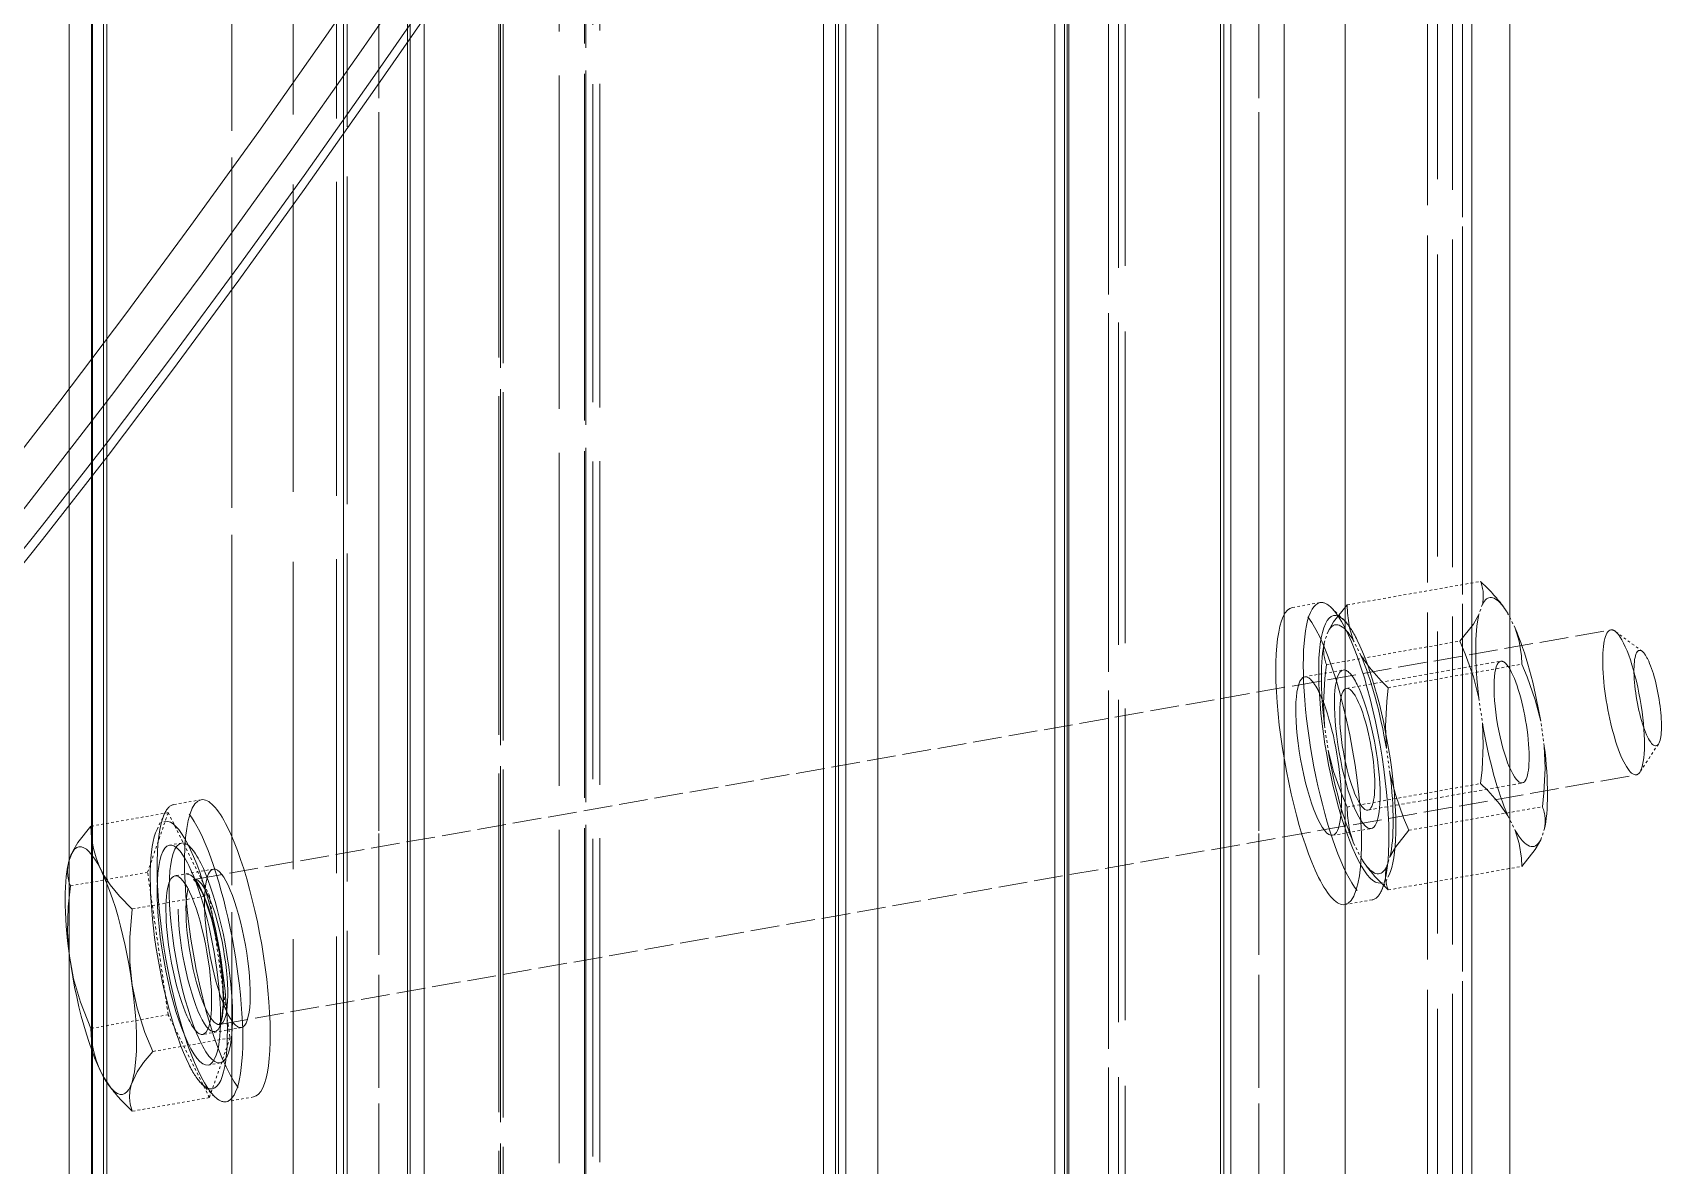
# Model space of a CAD drawing. Header units: millimetres. Extents: x 3475 to 35588, y 2916 to 25624.
# Drawn here: x 15105.5 to 15170.3, y 12252.5 to 12297.6 of the extents above; entities that cross this region are included whole.
import ezdxf

# ---------------------------------------------------------------- set-up
doc = ezdxf.new("R2010")
doc.units = ezdxf.units.MM
doc.linetypes.add('DASHED', pattern=[15, 12, -3])

# ---------------------------------------------------------------- blocks, each defined once
blk = doc.blocks.new('A$C637D7238')
at = {"color": 7, "linetype": 'DASHED', "lineweight": 13, "ltscale": 0.3285682678222656}
blk.add_line((157.3007899765362, 1009.537116626161), (157.3007899765362, 1206.678077319521), dxfattribs=at)
at = {"color": 7, "linetype": 'DASHED', "lineweight": 13, "ltscale": 0.3285686492919922}
blk.add_line((192.3007136825909, 1009.537345507997), (192.3007136825909, 1206.678535083192), dxfattribs=at)
at = {"color": 7, "linetype": 'DASHED', "lineweight": 13, "ltscale": 0.3748058319091797}
for p, q in [((157.3007899765362, 973.3625713380752), (157.3007899765362, 1198.246070483583)), ((192.3007136825909, 973.3623424562393), (192.3007136825909, 1198.245841601747))]:
    blk.add_line(p, q, dxfattribs=at)
at = {"color": 7, "linetype": 'DASHED', "lineweight": 13}
for p, q in [((175.4605037216534, 351.3186183961807), (175.4605037216534, 1170.730125049013)), ((175.5843287948956, 351.0183254274307), (175.5843287948956, 1170.443564990419)), ((174.978478575169, 350.446006396669), (174.978478575169, 1169.8969951662)), ((175.8660823349346, 349.6678081544815), (175.8660823349346, 1169.152671435731)), ((177.1419841293682, 349.3899456056533), (177.1419841293682, 1168.886481860536)), ((144.9915248398174, 343.2588878663955), (144.9915248398174, 1162.983848193544)), ((146.3509685043682, 342.8551403078018), (146.3509685043682, 1162.592918017763)), ((184.1783839706768, 229.7540966066299), (184.1783839706768, 1162.472983935731)), ((146.4879542831768, 341.8899456056533), (146.4879542831768, 1161.657020190614)), ((145.8821040634502, 341.3270107301651), (145.8821040634502, 1161.110450366396)), ((145.9171229843487, 341.1666790040908), (145.9171229843487, 1160.954810717958)), ((186.7159968857159, 337.3896709474502), (186.7159968857159, 1157.271644214052)), ((186.9750911239971, 336.6490093263565), (186.9750911239971, 1156.546546557802)), ((186.3138514999737, 335.5096355470596), (186.3138514999737, 1155.428687671083)), ((184.6752864364971, 334.2759624513565), (184.6752864364971, 1154.21584282245)), ((184.5649653915752, 334.0866771730362), (184.5649653915752, 1154.029533007997)), ((184.7410899643291, 333.856650927919), (184.7410899643291, 1153.802939990419)), ((151.4643031601299, 328.9534297975479), (151.4643031601299, 1148.95087395038)), ((153.8964015488018, 327.6627651246963), (153.8964015488018, 1147.665931323427)), ((155.6230861191143, 327.5035778078018), (155.6230861191143, 1147.507316211122)), ((156.0427409653057, 327.1714702638565), (156.0427409653057, 1147.176353076356)), ((156.0467463974346, 327.2087780031143), (156.0467463974346, 1147.213431933778)), ((165.5343562607159, 212.4167552980362), (165.5343562607159, 1147.05504570331)), ((165.4870921615948, 212.2852626832901), (165.4870921615948, 1146.933967212099)), ((166.0928279404034, 211.8875804933487), (166.0928279404034, 1146.567527392763)), ((155.9050685409893, 325.8677593263565), (155.9050685409893, 1145.874015429872)), ((165.8180552963604, 211.2337795289932), (165.8180552963604, 1145.963508227724)), ((190.905106687962, 325.8669582399307), (190.905106687962, 1145.873099902528)), ((164.4700557236065, 210.9673610719619), (164.4700557236065, 1145.717002490419)), ((190.7635432724346, 324.529258349794), (190.7635432724346, 1144.533683398622)), ((190.7675487045635, 324.5664516481338), (190.7675487045635, 1144.570762256044)), ((191.1872035507549, 324.236289599794), (191.1872035507549, 1144.239799121278)), ((193.3009273056377, 324.0427700075088), (193.3009273056377, 1144.045478442567)), ((200.7691127304424, 209.5612255128799), (200.7691127304424, 1144.41100273456)), ((202.2689754013409, 209.564658740419), (202.2689754013409, 1144.414207080263)), ((195.7289058212627, 322.7728191408096), (195.7289058212627, 1142.76923332538)), ((200.3938609604229, 206.2102809938369), (200.3938609604229, 1141.266852954286)), ((199.0037471298565, 205.8613506349502), (199.0037471298565, 1140.936805346864)), ((199.3923884872784, 205.1047817262588), (199.3923884872784, 1140.219489673036)), ((199.9902278427471, 204.6662441286026), (199.9902278427471, 1139.802695849794)), ((199.9982387070049, 204.7191158327041), (199.9982387070049, 1139.8530498537)), ((158.4484035019268, 202.0741573366104), (158.4484035019268, 1137.321616748231)), ((158.5562068466534, 202.4043193849502), (158.5562068466534, 1137.639304736513)), ((162.0691997055401, 317.999717334169), (162.0691997055401, 1137.944175341981)), ((162.1350032333721, 317.5933376344619), (162.1350032333721, 1137.53127250995)), ((162.245324278294, 317.7766719850479), (162.245324278294, 1137.717582324403)), ((159.1097575668682, 201.2969890626846), (159.1097575668682, 1136.572257617372)), ((159.1097575668682, 315.3952709230362), (159.1097575668682, 1135.291892627138)), ((162.0691997055401, 199.4641033204971), (162.0691997055401, 1134.793845752138)), ((162.1350032333721, 199.7484890016494), (162.1350032333721, 1135.070563891786)), ((162.245324278294, 199.6202007326065), (162.245324278294, 1134.9458232912)), ((158.4484035019268, 314.3017879518447), (158.4484035019268, 1134.174262622255)), ((158.5562068466534, 313.8391033204971), (158.5562068466534, 1133.700477221864)), ((195.7289058212627, 196.1691204103408), (195.7289058212627, 1131.558143237489)), ((190.7635432724346, 194.9772182496963), (190.7635432724346, 1130.375281909364)), ((190.7675487045635, 194.9521556886612), (190.7675487045635, 1130.350333789247)), ((191.1872035507549, 195.1753154787002), (191.1872035507549, 1130.572349170106)), ((193.3009273056377, 195.3063503297744), (193.3009273056377, 1130.702582934755)), ((199.9902278427471, 310.6993022951065), (199.9902278427471, 1130.474158862489)), ((199.9982387070049, 310.6266323121963), (199.9982387070049, 1130.399314502138)), ((199.3923884872784, 310.096656421083), (199.3923884872784, 1129.852744677919)), ((155.9050685409893, 194.0763393434463), (155.9050685409893, 1129.476462939638)), ((190.905106687962, 194.0767971071182), (190.905106687962, 1129.47692070331)), ((153.8964015488018, 192.8777996095596), (153.8964015488018, 1128.274833300966)), ((155.6230861191143, 192.9836574586807), (155.6230861191143, 1128.381034472841)), ((156.0427409653057, 193.2047573121963), (156.0427409653057, 1128.603278735536)), ((156.0467463974346, 193.1798091920791), (156.0467463974346, 1128.578101733583)), ((199.0037471298565, 309.0611949953018), (199.0037471298565, 1128.782950976747)), ((200.3938609604229, 308.5856929811416), (200.3938609604229, 1128.290855029481)), ((151.4643031601299, 192.023154834169), (151.4643031601299, 1127.413322070497)), ((184.5649653915752, 188.6797634157119), (184.5649653915752, 1124.007789233583)), ((184.6752864364971, 188.5582271608291), (184.6752864364971, 1123.882819751161)), ((184.7410899643291, 188.8276210817276), (184.7410899643291, 1124.15953789081)), ((186.3138514999737, 187.7686992677627), (186.3138514999737, 1123.069373706239)), ((200.7691127304424, 304.0782085451065), (200.7691127304424, 1123.601981738466)), ((202.2689754013409, 304.0737453493057), (202.2689754013409, 1123.597404101747)), ((186.7159968857159, 186.5751949342666), (186.7159968857159, 1121.833640674013)), ((186.9750911239971, 187.0439449342666), (186.9750911239971, 1122.32001457538)), ((164.4700557236065, 302.2185436281143), (164.4700557236065, 1121.654426196474)), ((165.8180552963604, 301.868125537294), (165.8180552963604, 1121.286613086122)), ((165.4870921615948, 300.4920879396377), (165.4870921615948, 1119.839393237489)), ((166.0928279404034, 301.0113063844619), (166.0928279404034, 1120.385963061708)), ((145.8821040634502, 184.1134563478408), (145.8821040634502, 1119.25963554706)), ((145.9171229843487, 184.2126766237197), (145.9171229843487, 1119.364005664247)), ((165.5343562607159, 300.3206554445205), (165.5343562607159, 1119.658805468935)), ((146.4879542831768, 183.7655559572158), (146.4879542831768, 1118.892966845888)), ((144.9915248398174, 182.9238430055557), (144.9915248398174, 1118.003303149599)), ((146.3509685043682, 183.1713787111221), (146.3509685043682, 1118.265601733583)), ((177.1419841293682, 179.2263713869033), (177.1419841293682, 1114.045249560731)), ((174.978478575169, 178.6010662111221), (174.978478575169, 1113.367759326356)), ((175.8660823349346, 179.0614620241104), (175.8660823349346, 1113.866950610536)), ((175.4605037216534, 178.0873409303604), (175.4605037216534, 1112.809058764833)), ((175.5843287948956, 178.2638088258682), (175.5843287948956, 1113.001319507021)), ((184.1783839706768, 279.0101543458877), (184.1783839706768, 1096.665793994325))]:
    blk.add_line(p, q, dxfattribs=at)
at = {"color": 7, "linetype": 'DASHED', "lineweight": 13, "ltscale": 0.008982738818918133}
for p, q in [((195.8015758041729, 1043.164207080263), (201.1094600204815, 1044.099418261903)), ((195.8015758041729, 1035.12519035663), (201.1094600204815, 1036.060401538271))]:
    blk.add_line(p, q, dxfattribs=at)
at = {"color": 7, "linetype": 'DASHED', "lineweight": 13, "ltscale": 0.001849244683494399}
blk.add_line((193.6321193222393, 1043.064185717958), (194.7248012070049, 1043.256904223817), dxfattribs=at)
at = {"color": 7, "linetype": 'DASHED', "lineweight": 13, "ltscale": 0.001168408970959309}
blk.add_line((195.6862193588604, 1042.554465869325), (195.1869136337627, 1043.046561816591), dxfattribs=at)
at = {"color": 7, "linetype": 'DASHED', "lineweight": 13, "ltscale": 0.0007276294049313452}
for p, q in [((201.1849910263409, 1043.192130664247), (201.0425120834698, 1042.779456714052)), ((203.5021907333721, 1033.821250537294), (203.6446696762432, 1034.233924487489))]:
    blk.add_line(p, q, dxfattribs=at)
at = {"color": 7, "linetype": 'DASHED', "lineweight": 13, "ltscale": 0.0002073319548056595}
blk.add_line((202.0059901718487, 1043.109504321474), (201.9308024887432, 1043.208610156435), dxfattribs=at)
at = {"color": 7, "linetype": 'DASHED', "lineweight": 13, "ltscale": 0.001065900208875264}
for p, q in [((202.4861842636456, 1042.239982226747), (202.2009974960674, 1042.812415698427)), ((202.2009974960674, 1034.773398974794), (202.4861842636456, 1034.200965503114))]:
    blk.add_line(p, q, dxfattribs=at)
at = {"color": 7, "linetype": 'DASHED', "lineweight": 13, "ltscale": 0.09533031926904542}
blk.add_line((149.9591762070049, 1032.249747851747), (206.2898570541729, 1042.173835376161), dxfattribs=at)
at = {"color": 7, "linetype": 'DASHED', "lineweight": 13, "ltscale": 0.0007276916743874621}
blk.add_line((195.0486690048565, 1042.110892871278), (194.9060756210674, 1041.698218921083), dxfattribs=at)
at = {"color": 7, "linetype": 'DASHED', "lineweight": 13, "ltscale": 0.002230634081794208}
blk.add_line((207.5330287460674, 1041.322852710146), (206.4583140854229, 1042.120505908388), dxfattribs=at)
at = {"color": 7, "linetype": 'DASHED', "lineweight": 13, "ltscale": 0.008982926660458693}
blk.add_line((194.9816066269268, 1040.790931323427), (200.2896052841534, 1041.726142505067), dxfattribs=at)
at = {"color": 7, "linetype": 'DASHED', "lineweight": 13, "ltscale": 0.001065730156780783}
for p, q in [((196.3496333603252, 1041.158744433778), (196.0646754745831, 1041.731177905458)), ((196.0646754745831, 1033.692161181825), (196.3496333603252, 1033.119727710146))]:
    blk.add_line(p, q, dxfattribs=at)
at = {"color": 7, "linetype": 'DASHED', "lineweight": 13, "ltscale": 0.01038487585158895}
for p, q in [((195.7805186752666, 1039.847251513856), (201.916955137669, 1040.928260424989)), ((196.6337901596416, 1035.003882983583), (202.770226622044, 1036.084891894716))]:
    blk.add_line(p, q, dxfattribs=at)
at = {"color": 7, "linetype": 'DASHED', "lineweight": 13, "ltscale": 0.008982550977499514}
for p, q in [((197.4413997177471, 1039.871741870302), (202.7491694931377, 1040.806953051942)), ((198.2612544540752, 1034.206000903505), (203.5690242294659, 1035.141212085146)), ((197.4413997177471, 1031.832725146669), (202.7491694931377, 1032.76793632831))]:
    blk.add_line(p, q, dxfattribs=at)
at = {"color": 7, "linetype": 'DASHED', "lineweight": 13, "ltscale": 0.002596310226696308}
blk.add_line((194.1178065780987, 1040.306846240419), (195.6520015243877, 1040.576926806825), dxfattribs=at)
at = {"color": 7, "linetype": 'DASHED', "lineweight": 13, "ltscale": 0.001658929442102541}
for p, q in [((201.0425120834698, 1039.458839038271), (201.1849910263409, 1038.473731616396)), ((203.6446696762432, 1037.554542163271), (203.5021907333721, 1038.539649585146))]:
    blk.add_line(p, q, dxfattribs=at)
at = {"color": 7, "linetype": 'DASHED', "lineweight": 13, "ltscale": 0.001658579221075384}
for p, q in [((194.9060756210674, 1038.377601245302), (195.0486690048565, 1037.392722705263)), ((197.5082332138409, 1036.473533252138), (197.3656398300518, 1037.458411792177))]:
    blk.add_line(p, q, dxfattribs=at)
at = {"color": 7, "linetype": 'DASHED', "lineweight": 13, "ltscale": 0.002230723413478284}
blk.add_line((208.1830531601299, 1037.633506396669), (207.4455958847393, 1036.516563037294), dxfattribs=at)
at = {"color": 7, "linetype": 'DASHED', "lineweight": 13, "ltscale": 0.09533038545612568}
blk.add_line((150.9747249130596, 1026.484672168153), (207.3054057602276, 1036.408988574403), dxfattribs=at)
at = {"color": 7, "linetype": 'DASHED', "lineweight": 13, "ltscale": 0.001849178463723555}
for p, q in [((150.240929747044, 1035.419761279481), (149.1482478622784, 1035.227271655458)), ((195.7140285019268, 1031.246329882997), (196.8067103866924, 1031.438819507021))]:
    blk.add_line(p, q, dxfattribs=at)
at = {"color": 7, "linetype": 'DASHED', "lineweight": 13, "ltscale": 0.005195636598689816}
for p, q in [((148.9279490951885, 1034.906150439638), (145.8578425888409, 1034.365302661317)), ((148.1080943588604, 1032.532874682802), (145.0379878525127, 1031.992026904481)), ((148.9279490951885, 1026.867133716005), (145.8578425888409, 1026.326285937685))]:
    blk.add_line(p, q, dxfattribs=at)
at = {"color": 7, "linetype": 'DASHED', "lineweight": 13, "ltscale": 0.004184826960004457}
blk.add_line((148.1080943588604, 1032.532874682802), (148.9279490951885, 1034.906150439638), dxfattribs=at)
at = {"color": 7, "linetype": 'DASHED', "lineweight": 13, "ltscale": 0.001168317971939539}
blk.add_line((148.4847194198956, 1034.238731006044), (148.7856990341534, 1034.871818164247), dxfattribs=at)
at = {"color": 7, "linetype": 'DASHED', "lineweight": 13, "ltscale": 0.006130377373360783}
blk.add_line((148.9279490951885, 1034.906150439638), (150.5677730087627, 1031.613685229677), dxfattribs=at)
at = {"color": 7, "linetype": 'DASHED', "lineweight": 13, "ltscale": 0.00259612238054177}
blk.add_line((195.2282268051495, 1034.003898242372), (196.7623073105206, 1034.273978808778), dxfattribs=at)
at = {"color": 7, "linetype": 'DASHED', "lineweight": 13, "ltscale": 0.0008114808874187517}
for p, q in [((149.4570094589581, 1033.697654345888), (148.977502012669, 1033.613196948427)), ((150.9976130966534, 1024.952308276552), (150.5181056503643, 1024.867850879091))]:
    blk.add_line(p, q, dxfattribs=at)
at = {"color": 7, "linetype": 'DASHED', "lineweight": 13, "ltscale": 7.965321738365593e-06}
blk.add_line((144.9993068222393, 1033.040534594911), (145.0006801132549, 1033.04511223163), dxfattribs=at)
at = {"color": 7, "linetype": 'DASHED', "lineweight": 13, "ltscale": 0.0007273311325860083}
blk.add_line((197.3656398300518, 1032.740241626161), (197.5082332138409, 1033.152686694521), dxfattribs=at)
at = {"color": 7, "linetype": 'DASHED', "lineweight": 13, "ltscale": 0.009541252901002521}
for p, q in [((148.9279490951885, 1026.867133716005), (148.1080943588604, 1032.532874682802)), ((150.5677730087627, 1031.613685229677), (151.3876277450909, 1025.94794426288))]:
    blk.add_line(p, q, dxfattribs=at)
at = {"color": 7, "linetype": 'DASHED', "lineweight": 13, "ltscale": 0.002596376391043174}
for p, q in [((150.7268458847393, 1032.662192920106), (149.1926509384502, 1032.391883471864)), ((151.8371516708721, 1026.35924492206), (150.3029567245831, 1026.088935473817))]:
    blk.add_line(p, q, dxfattribs=at)
at = {"color": 7, "linetype": 'DASHED', "lineweight": 13, "ltscale": 0.0002074472918715723}
blk.add_line((196.544640684544, 1032.822639087099), (196.6199428085674, 1032.723533252138), dxfattribs=at)
at = {"color": 7, "linetype": 'DASHED', "lineweight": 13, "ltscale": 0.001168399879160366}
blk.add_line((197.4703532699932, 1032.427360156435), (197.1692592148174, 1031.794272998231), dxfattribs=at)
at = {"color": 7, "linetype": 'DASHED', "lineweight": 13, "ltscale": 0.005195824441142524}
for p, q in [((150.5677730087627, 1031.613685229677), (147.4975520614971, 1031.072837451356)), ((151.3876277450909, 1025.94794426288), (148.3174067978252, 1025.40709648456))]:
    blk.add_line(p, q, dxfattribs=at)
at = {"color": 7, "linetype": 'DASHED', "lineweight": 13, "ltscale": 0.006130035913379448}
blk.add_line((150.5677730087627, 1023.57489738788), (148.9279490951885, 1026.867133716005), dxfattribs=at)
at = {"color": 7, "linetype": 'DASHED', "lineweight": 13, "ltscale": 0.00418446640021392}
blk.add_line((151.3876277450909, 1025.94794426288), (150.5677730087627, 1023.57489738788), dxfattribs=at)
at = {"color": 7, "linetype": 'DASHED', "lineweight": 13, "ltscale": 0.0002542918514233081}
blk.add_line((146.5838557724346, 1024.046393969911), (146.6760951523174, 1023.924857715028), dxfattribs=at)
at = {"color": 7, "linetype": 'DASHED', "lineweight": 13, "ltscale": 0.001168540965324385}
blk.add_line((150.2688533310284, 1024.111625293153), (150.7680446152081, 1023.619300464052), dxfattribs=at)
at = {"color": 7, "linetype": 'DASHED', "lineweight": 13, "ltscale": 0.005195890635127617}
blk.add_line((150.5677730087627, 1023.57489738788), (147.4975520614971, 1023.033820727724), dxfattribs=at)
at = {"color": 7, "linetype": 'DASHED', "lineweight": 13, "ltscale": 0.001848990621567831}
blk.add_line((152.3228389267315, 1023.601676562685), (151.2302714828838, 1023.409186938661), dxfattribs=at)
at = {"color": 7, "linetype": 'DASHED', "lineweight": 13}
for points in [[(87.0134669784893, 990.9200969728408), (92.2649318222393, 995.1777568849502), (94.00351824802055, 996.6149059328018), (99.16697802585259, 1000.998908618349), (104.2408305649151, 1005.485450366396), (109.2150050644268, 1010.066978076356), (114.0967113022198, 1014.746924975771), (118.8861781601299, 1019.520942309755), (123.5842067245831, 1024.385367968935), (127.7965480331768, 1028.906699756044), (131.8784266952862, 1033.445426562685), (135.8763057236065, 1038.057853320497), (139.6073085312237, 1042.529517749208), (143.2522517685284, 1047.071448901552), (146.8031245712627, 1051.67060051288), (150.2791530136456, 1056.334067920106), (153.6904078964581, 1061.056357959169), (156.5134364609112, 1065.064078906435), (159.304650450169, 1069.107047656435)], [(87.64792742770805, 990.1636425050674), (91.14501299899712, 992.9873577150283), (94.61806597751274, 995.841285327333), (97.49339404147759, 998.2596508058487), (100.3396541122784, 1000.707770923036), (104.0827876572002, 1004.012824633974), (107.7770549301495, 1007.374412158388), (111.4239436630596, 1010.793220141786), (114.6607905868877, 1013.913337329286), (117.8547221664776, 1017.072364428896), (121.0536891464581, 1020.318824389833), (124.2122584823956, 1023.606483081239), (128.4374171738018, 1028.137427905458), (132.5270778183331, 1032.680274585146), (136.5331965927471, 1037.297278979677), (140.3156978134502, 1041.826163867372), (143.9338618759502, 1046.330329516786), (146.5353328232159, 1049.678641894716), (149.0970927719463, 1053.064719775575), (151.7385035995831, 1056.644202807802), (154.335282469212, 1060.246345141786), (157.1474391464581, 1064.233008960146), (159.9265223984112, 1068.252402881044)], [(87.64792742770805, 989.5932689699112), (91.14501299899712, 992.417213061708), (94.61840930026665, 995.2713695558487), (97.49350848239555, 997.6899639162002), (100.3398829941143, 1000.138312915224), (104.0831309799541, 1003.443595507997), (107.7776271347393, 1006.805640796083), (111.4246303085674, 1010.224677661317), (114.6615916733135, 1013.345023730653), (117.8555232529034, 1016.504508593935), (121.0547191147198, 1019.751197436708), (124.2134028915752, 1023.039313891786), (128.4387904648174, 1027.570716479677), (132.4814158920635, 1032.060691455263), (136.4430171493877, 1036.623679736513), (140.3172999863018, 1041.260367968935), (143.9354640488018, 1045.764762500185), (146.5367061142315, 1049.11330375995), (149.098351622044, 1052.49938164081), (151.7396480087627, 1056.078864673036), (154.3365413193096, 1059.681007007021), (157.1491557602276, 1063.668357470888), (159.9285823349346, 1067.68866691913)], [(99.38842120212212, 1003.158179858583), (104.1964274887432, 1007.44811210956), (107.4718410019268, 1010.468665698427), (110.7068568710674, 1013.532020190614), (113.9338618759502, 1016.669074633974), (117.1203547958721, 1019.847327807802), (120.3131419662823, 1023.115531543153), (123.463585997044, 1026.424476245302), (127.6406795029034, 1030.945579150575), (129.7031337265362, 1033.237372973817), (132.9772883896221, 1036.965171435731), (136.2001735214581, 1040.750877002138), (139.353478575169, 1044.5796123537), (142.0103389267315, 1047.906867602724), (144.6229106430401, 1051.270972827333), (147.2460109238018, 1054.741279223817), (149.8300868515362, 1058.249351123231), (152.526085997044, 1061.995689013856), (155.1900416855206, 1065.776359179872), (158.1526881698956, 1070.067664721864)], [(195.0486690048565, 1042.110892871278), (195.2640468124737, 1042.489234546083), (195.8015758041729, 1043.164207080263)], [(196.0646754745831, 1041.731177905458), (195.9042293075909, 1042.250053027528), (195.8161098007549, 1042.835761645692), (195.8015758041729, 1043.164207080263)], [(201.0425120834698, 1042.779456714052), (200.8271342758526, 1042.401115039247), (200.2896052841534, 1041.726142505067)], [(202.4861842636456, 1042.239982226747), (202.6465159897198, 1041.721107104677), (202.7346354965557, 1041.135398486513), (202.7491694931377, 1040.806953051942)], [(201.0425120834698, 1039.458839038271), (200.8271342758526, 1040.308219531435), (200.5023509506573, 1041.226493457216), (200.2896052841534, 1041.726142505067)], [(194.9060756210674, 1038.377601245302), (194.870942259251, 1039.259025195497), (194.9204951767315, 1040.242988208192), (194.9816066269268, 1040.790931323427)], [(196.3496333603252, 1041.158744433778), (196.6903239731182, 1040.671912768739), (197.1527797226299, 1040.152122119325), (197.4413997177471, 1039.871741870302)], [(203.5021907333721, 1038.539649585146), (203.2868129257549, 1039.38903007831), (202.9620296005596, 1040.307304004091), (202.7491694931377, 1040.806953051942)], [(197.3656398300518, 1037.458411792177), (197.3306209091534, 1038.339835742372), (197.3800593857159, 1039.323798755067), (197.4413997177471, 1039.871741870302)], [(201.1849910263409, 1038.473731616396), (201.2202388290752, 1037.5923076662), (201.1706859115948, 1036.608344653505), (201.1094600204815, 1036.060401538271)], [(203.6446696762432, 1037.554542163271), (203.6798030380596, 1036.673347094911), (203.6303645614971, 1035.68915520038), (203.5690242294659, 1035.141212085146)], [(195.0486690048565, 1037.392722705263), (195.2640468124737, 1036.543113330263), (195.588830137669, 1035.624839404481), (195.8015758041729, 1035.12519035663)], [(197.5082332138409, 1036.473533252138), (197.7236110214581, 1035.623923877138), (198.0483943466534, 1034.705649951356), (198.2612544540752, 1034.206000903505)], [(202.2009974960674, 1034.773398974794), (201.8604213241924, 1035.260459521669), (201.3980800155987, 1035.780250171083), (201.1094600204815, 1036.060401538271)], [(196.0646754745831, 1033.692161181825), (195.9042293075909, 1034.211036303896), (195.8161098007549, 1034.79674492206), (195.8015758041729, 1035.12519035663)], [(145.0006801132549, 1033.04511223163), (145.1317149643291, 1033.36737785663), (145.3366786484112, 1033.715049365419), (145.8578425888409, 1034.365302661317)], [(147.4975520614971, 1031.072837451356), (146.996300840794, 1031.578666308778), (146.6200191025127, 1032.039176562685), (146.3861018661846, 1032.39325676288), (146.2001353744854, 1032.746879199403), (146.0579997543682, 1033.104621508974), (145.9530574325909, 1033.48456535663), (145.8855372909893, 1033.898383716005), (145.8578425888409, 1034.365302661317)], [(197.5082332138409, 1033.152686694521), (197.7236110214581, 1033.531257251161), (198.2612544540752, 1034.206000903505)], [(202.4861842636456, 1034.200965503114), (202.6465159897198, 1033.682090381044), (202.7346354965557, 1033.09638176288), (202.7491694931377, 1032.76793632831)], [(203.5021907333721, 1033.821250537294), (203.2868129257549, 1033.442908862489), (202.7491694931377, 1032.76793632831)], [(145.0036555771221, 1029.199668506044), (144.9306422714581, 1030.133964160341), (144.9542171005596, 1031.163245776552), (145.0379878525127, 1031.992026904481)], [(150.2432185654034, 1031.809608081239), (150.0422603134502, 1032.141715625185), (149.9539119247784, 1032.234183886903), (149.9303370956768, 1032.249747851747), (149.9282771591534, 1032.250434497255), (149.9293071274151, 1032.250205615419), (149.9402934555401, 1032.248603442567), (149.9591762070049, 1032.249747851747)], [(150.9747249130596, 1026.484672168153), (150.9509212021221, 1026.47643242206), (150.9461146835674, 1026.473456958192), (150.9525233749737, 1026.480323413271), (150.9804469589581, 1026.526099780458), (151.0557490829815, 1026.766883471864), (151.1130839828838, 1027.275458911317), (151.0976344589581, 1028.144981006044), (150.9486323837627, 1029.371329882997), (150.6682521347393, 1030.638419726747), (150.3736812118877, 1031.519157031435), (150.2432185654034, 1031.809608081239)], [(147.4968654159893, 1028.04885063495), (147.4007350448956, 1028.960715869325), (147.3969584946026, 1029.945365527528), (147.4975520614971, 1031.072837451356)], [(145.0036555771221, 1029.199668506044), (145.1695949081768, 1028.300391772646), (145.4440242294659, 1027.363120654481), (145.8578425888409, 1026.326285937685)], [(147.4968654159893, 1028.04885063495), (147.6911860947002, 1027.135840991396), (148.0038386825909, 1026.166068652528), (148.3174067978252, 1025.40709648456)], [(146.6760951523174, 1023.924857715028), (146.3861018661846, 1024.354240039247), (146.2001353744854, 1024.707862475771), (146.0579997543682, 1025.065604785341), (145.9530574325909, 1025.445777514833), (145.8855372909893, 1025.859366992372), (145.8578425888409, 1026.326285937685)], [(148.3174067978252, 1025.40709648456), (147.952111387669, 1024.973136523622), (147.6964503769268, 1024.60028801288), (147.4568110947002, 1024.075690844911), (147.4014216904034, 1023.825751880067), (147.3873454574932, 1023.573066333192), (147.4172145370831, 1023.313514331239), (147.4975520614971, 1023.033820727724)]]:
    blk.add_lwpolyline(points, dxfattribs=at)
for centre, radius, start, end in [((199.6441585068096, 1043.518058398622), 1.575482306835732, 348.0518178061807, 21.63907497610515), ((196.3654262070049, 1038.890296557802), 7.0449410251474, 37.80973908103964, 47.67596782777409), ((198.2807094101299, 1040.428382495302), 4.588318050842116, 31.30336917800495, 37.29603713897363), ((196.4469081405987, 1041.372291186708), 1.575482306822212, 168.0518159858251, 201.6390731534863), ((202.103837156712, 1034.559852221864), 1.575482306858088, 348.0518178061807, 21.63907497610515), ((146.4976817612041, 1032.572471240419), 1.569954134498982, 162.4804853215201, 201.6870415726289), ((200.2700358871807, 1035.503760913271), 4.588318050593493, 211.30336735736, 217.2960387316686), ((202.1852046493877, 1037.041846850771), 7.044941025571561, 217.8097372593625, 227.6759728350443), ((198.906586790501, 1032.41408500995), 1.575482306858937, 168.0518159858251, 201.6390731534863), ((152.2408992294659, 1028.242255786317), 7.043989935888588, 217.807005184066, 227.6764782699197)]:
    blk.add_arc(centre, radius, start, end, dxfattribs=at)
for centre, major_axis, ratio, start_param, end_param in [((202.3435908798565, 1038.506690600771), (0.8719253540039059, -4.948883056640626), 0.2283205174100356, 2.723187293693475, 3.431554192341784), ((194.6730739120831, 1037.155372241396), (1.041069030761718, -5.909042358398438), 0.2283205174100354, 3.141552131813863, 5.625991008346501), ((194.6730739120831, 1037.155372241396), (1.041069030761718, -5.909042358398438), 0.2283205174100354, 6.283144785403658, 9.424737438993448), ((195.7657557968487, 1037.347861865419), (1.041069030761718, -5.909042358398438), 0.2283205174100354, 3.141552131813861, 6.283144785403658), ((196.2071544174541, 1037.425452807802), (0.9369277954101559, -5.318069458007812), 0.2283205174100354, 2.830967196683057, 6.593800777191671), ((195.7657557968487, 1037.347861865419), (1.041069030761718, -5.909042358398438), 0.2283205174100354, 2.830967209812116, 3.141552131813861), ((195.7657557968487, 1037.347861865419), (1.041069030761718, -5.909042358398438), 0.2283205174100354, 0.3106155588535786, 2.830967209812117), ((202.3435908798565, 1038.506690600771), (0.8719253540039059, -4.948883056640626), 0.2283205174100356, 3.631637619564859, 4.478751743538354), ((202.3435908798565, 1038.506690600771), (0.8719253540039059, -4.948883056640626), 0.2283205174100356, 2.584440068368252, 2.723187293693475), ((196.2071544174541, 1037.425452807802), (0.8719253540039059, -4.948883056640626), 0.2283205174100356, 2.584440068368248, 3.431554192341784), ((196.2071544174541, 1037.425452807802), (0.9369277954101559, -5.318069458007812), 0.2283205174100353, 2.484398354756711, 2.830967196683057), ((202.3435908798565, 1038.506690600771), (0.8719253540039059, -4.948883056640626), 0.2283205174100356, 1.537242517171636, 2.384356641145167), ((206.7976314072002, 1039.291297534364), (0.5077743530273438, -2.882537841796875), 0.2283205174100356, 3.14155213181386, 6.283144785403659), ((206.7976314072002, 1039.291297534364), (0.5077743530273438, -2.882537841796875), 0.2283205174100356, 2.904866167422938, 3.14155213181386), ((206.7976314072002, 1039.291297534364), (0.5077743530273438, -2.882537841796875), 0.2283205174100356, 0.2367318962400981, 2.904866167422938), ((196.2071544174541, 1037.425452807802), (0.8719253540039059, -4.948883056640626), 0.2283205174100356, 3.631637619564859, 4.478751743538353), ((196.2071544174541, 1037.425452807802), (0.9369277954101559, -5.318069458007812), 0.2283205174100354, 0.3106154700120846, 2.484398354756711), ((207.7564174179424, 1039.460212329286), (0.3342819213867187, -1.897659301757813), 0.2283205174100355, 2.904866031800213, 6.519917187370655), ((196.2071544174541, 1037.425452807802), (0.8719253540039059, -4.948883056640626), 0.2283205174100356, 1.537242517171636, 2.384356641145163), ((202.3435908798565, 1038.506690600771), (0.4266357421874999, -2.421798706054688), 0.2283205174100355, 3.141552131813864, 6.283144785403646), ((202.3435908798565, 1038.506690600771), (0.4266357421874999, -2.421798706054688), 0.2283205174100355, 2.484398354756717, 3.141552131813864), ((207.7564174179424, 1039.460212329286), (0.3342819213867187, -1.897659301757813), 0.2283205174100355, 2.484398354756727, 2.904866031800213), ((207.7564174179424, 1039.460212329286), (0.3342819213867187, -1.897659301757813), 0.2283205174100355, 0.2367318801911548, 2.484398354756798), ((194.6730739120831, 1037.155372241396), (0.5552673339843747, -3.151473999023437), 0.2283205174100355, 3.141552131813866, 6.283144785403659), ((194.6730739120831, 1037.155372241396), (0.5552673339843747, -3.151473999023437), 0.2283205174100355, 2.484398354756709, 3.141552131813866), ((196.2071544174541, 1037.425452807802), (0.5552673339843747, -3.151473999023437), 0.2283205174100355, 3.141552131813866, 6.283144785403652), ((196.2071544174541, 1037.425452807802), (0.5552673339843747, -3.151473999023437), 0.2283205174100355, 2.48439835475671, 3.141552131813866), ((202.3435908798565, 1038.506690600771), (0.4266357421874999, -2.421798706054688), 0.2283205174100355, 6.283144785403646, 8.767583661936303), ((194.6730739120831, 1037.155372241396), (0.5552673339843747, -3.151473999023437), 0.2283205174100355, 6.28314478540366, 8.767583661936294), ((196.2071544174541, 1037.425452807802), (0.4266357421874999, -2.421798706054688), 0.2283205174100355, 3.141552131813864, 6.283144785403657), ((196.2071544174541, 1037.425452807802), (0.4266357421874999, -2.421798706054688), 0.2283205174100355, 2.484398354756708, 3.141552131813864), ((196.2071544174541, 1037.425452807802), (0.5552673339843747, -3.151473999023437), 0.2283205174100355, 6.283144785403651, 8.767583661936296), ((196.2071544174541, 1037.425452807802), (0.4266357421874999, -2.421798706054688), 0.2283205174100355, 6.283144785403657, 8.767583661936294), ((202.3435908798565, 1038.506690600771), (0.8719253540039059, -4.948883056640626), 0.2283205174100356, 4.678835170761428, 5.525949294734955), ((202.3435908798565, 1038.506690600771), (0.8719253540039059, -4.948883056640626), 0.2283205174100356, 0.4900449659750689, 1.33715908994856), ((196.2071544174541, 1037.425452807802), (0.8719253540039059, -4.948883056640626), 0.2283205174100356, 4.678835170761428, 5.525949294734955), ((196.2071544174541, 1037.425452807802), (0.8719253540039059, -4.948883056640626), 0.2283205174100356, 0.490044965975066, 1.33715908994856), ((206.7976314072002, 1039.291297534364), (0.5077743530273438, -2.882537841796875), 0.2283205174100356, 6.283144785403659, 6.519917203419684), ((149.7479182724346, 1029.240409472841), (-0.9369277954101559, 5.318069458007812), 0.2283205174100355, 2.830967223976211, 6.593800948382552), ((150.1893168930401, 1029.31822929706), (-1.041069030761718, 5.909042358398438), 0.2283205174100355, 6.283144785403658, 6.593800866033188), ((150.1893168930401, 1029.31822929706), (-1.041069030761718, 5.909042358398438), 0.2283205174100355, 3.141552131813861, 6.283144785403658), ((151.2818843368877, 1029.510718921083), (-1.041069030761718, 5.909042358398438), 0.2283205174100355, 6.283144785403654, 9.424737438993446), ((151.2818843368877, 1029.510718921083), (-1.041069030761718, 5.909042358398438), 0.2283205174100355, 5.625991008346504, 6.283144785403654), ((150.1893168930401, 1029.31822929706), (-1.041069030761718, 5.909042358398438), 0.2283205174100355, 0.3106155588536009, 2.830967209812096), ((151.2818843368877, 1029.510718921083), (-1.041069030761718, 5.909042358398438), 0.2283205174100355, 3.141552131813861, 5.625991008346504), ((146.2480861191143, 1028.624030688661), (0.8671188354492186, -4.921646118164062), 0.2283205174100355, 5.864794059508156, 9.843188237340263), ((149.7479182724346, 1029.240409472841), (-0.9369277954101559, 5.318069458007812), 0.2283205174100355, 0.3106156412029644, 2.484398354756708), ((150.2271968368877, 1029.324866870302), (-0.7704162597656248, 4.37255859375), 0.2283205174100355, 6.283144785403656, 9.424737438993448), ((149.7479182724346, 1029.240409472841), (-0.7704162597656248, 4.37255859375), 0.2283205174100355, 5.625991008346505, 6.283144785403656), ((150.2271968368877, 1029.324866870302), (-0.7704162597656248, 4.37255859375), 0.2283205174100355, 5.625991008346505, 6.283144785403656), ((202.3435908798565, 1038.506690600771), (0.8719253540039059, -4.948883056640626), 0.2283205174100356, 5.726032721958041, 6.573146845931571), ((146.2480861191143, 1028.624030688661), (0.8671188354492186, -4.921646118164062), 0.2283205174100355, 3.560002930160678, 4.555194681551595), ((149.7479182724346, 1029.240409472841), (-0.7704162597656248, 4.37255859375), 0.2283205174100355, 6.283144785403656, 9.424737438993448), ((196.2071544174541, 1037.425452807802), (0.8719253540039059, -4.948883056640626), 0.2283205174100356, 5.726032721958045, 5.864779947283268), ((149.7479182724346, 1029.240409472841), (-0.5552673339843747, 3.151473999023437), 0.2283205174100356, 6.283144785403646, 8.767583661936296), ((149.7479182724346, 1029.240409472841), (-0.5552673339843747, 3.151473999023437), 0.2283205174100356, 3.14155213181387, 6.283144785403645), ((150.2271968368877, 1029.324866870302), (-0.5511474609374999, 3.128585815429688), 0.2283205174100355, 2.484398354756807, 8.767583661936392), ((150.4669505600323, 1029.36721000995), (-0.5077743530273438, 2.882537841796875), 0.2283205174100356, 2.484398354756705, 8.767583661936293), ((149.7479182724346, 1029.240409472841), (-0.7704162597656248, 4.37255859375), 0.2283205174100355, 3.141552131813863, 5.625991008346505), ((150.2271968368877, 1029.324866870302), (-0.7704162597656248, 4.37255859375), 0.2283205174100355, 3.141552131813863, 5.625991008346505), ((151.2818843368877, 1029.510718921083), (-0.5552673339843747, 3.151473999023437), 0.2283205174100356, 6.283144785403655, 8.767583661936296), ((151.2818843368877, 1029.510718921083), (-0.5552673339843747, 3.151473999023437), 0.2283205174100356, 3.141552131813862, 6.283144785403655), ((194.6730739120831, 1037.155372241396), (1.041069030761718, -5.909042358398438), 0.2283205174100354, 5.625991008346501, 6.283144785403657), ((196.2071544174541, 1037.425452807802), (0.8719253540039059, -4.948883056640626), 0.2283205174100356, 5.864779947283268, 6.573146845931571), ((195.7657557968487, 1037.347861865419), (1.041069030761718, -5.909042358398438), 0.2283205174100354, 6.283144785403657, 6.593800866033165), ((146.2480861191143, 1028.624030688661), (0.8671188354492186, -4.921646118164062), 0.2283205174100355, 4.555194681551595, 5.864794059508156), ((149.7479182724346, 1029.240409472841), (-0.5552673339843747, 3.151473999023437), 0.2283205174100356, 2.48439835475671, 3.14155213181387), ((151.2818843368877, 1029.510718921083), (-0.5552673339843747, 3.151473999023437), 0.2283205174100356, 2.48439835475671, 3.141552131813862), ((149.7479182724346, 1029.240409472841), (-0.9369277954101559, 5.318069458007812), 0.2283205174100355, 2.484398354756708, 2.830967223976211), ((150.1893168930401, 1029.31822929706), (-1.041069030761718, 5.909042358398438), 0.2283205174100355, 2.830967209812096, 3.141552131813861)]:
    blk.add_ellipse(centre, major_axis=major_axis, ratio=ratio, start_param=start_param, end_param=end_param, dxfattribs=at)
blk = doc.blocks.new('1')
at = {"color": 7}
blk.add_blockref('A$C637D7238', (14961.93724785536, 11231.62752481714), dxfattribs=at)

msp = doc.modelspace()

# ---------------------------------------------------------------- block references
msp.add_blockref('1', (0, 0))

doc.saveas('drawing.dxf')
